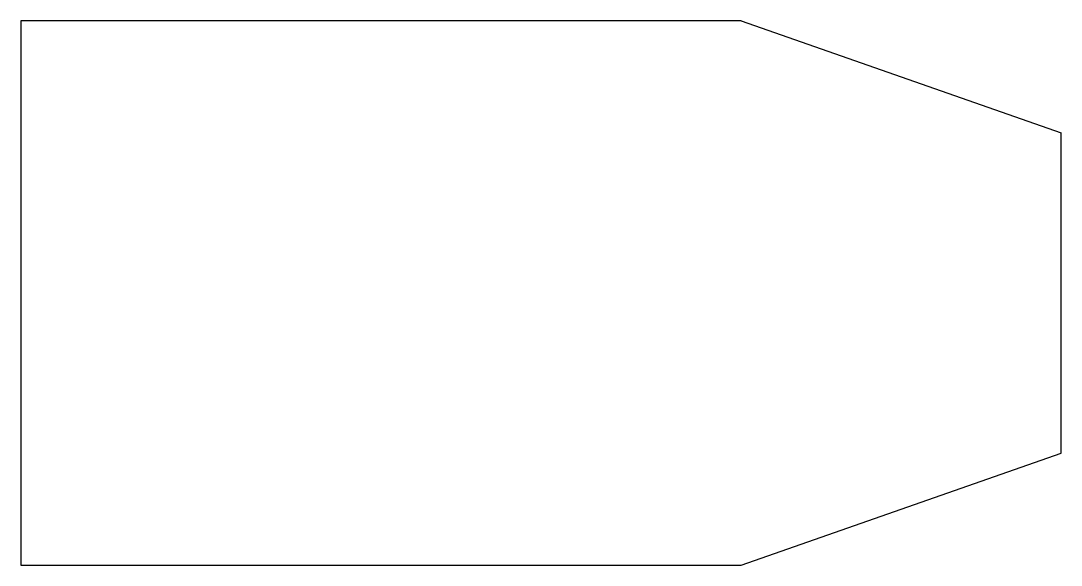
# Model space of a CAD drawing. Header units: inches. Extents: x 29.3 to 94.3, y 13.7 to 47.7.
import ezdxf

# ---------------------------------------------------------------- set-up
doc = ezdxf.new("R2010")
doc.units = ezdxf.units.IN
doc.header["$MEASUREMENT"] = 0

msp = doc.modelspace()

# ---------------------------------------------------------------- linework, layer by layer
for p, q in [((74.329, 47.714), (94.329, 40.714)), ((74.329, 13.714), (94.329, 20.714))]:
    msp.add_line(p, q)
for points in [[(74.329, 47.714), (29.329, 47.714), (29.329, 13.714), (74.329, 13.714)], [(94.329, 20.714), (94.329, 40.714)]]:
    msp.add_lwpolyline(points)

doc.saveas('drawing.dxf')
